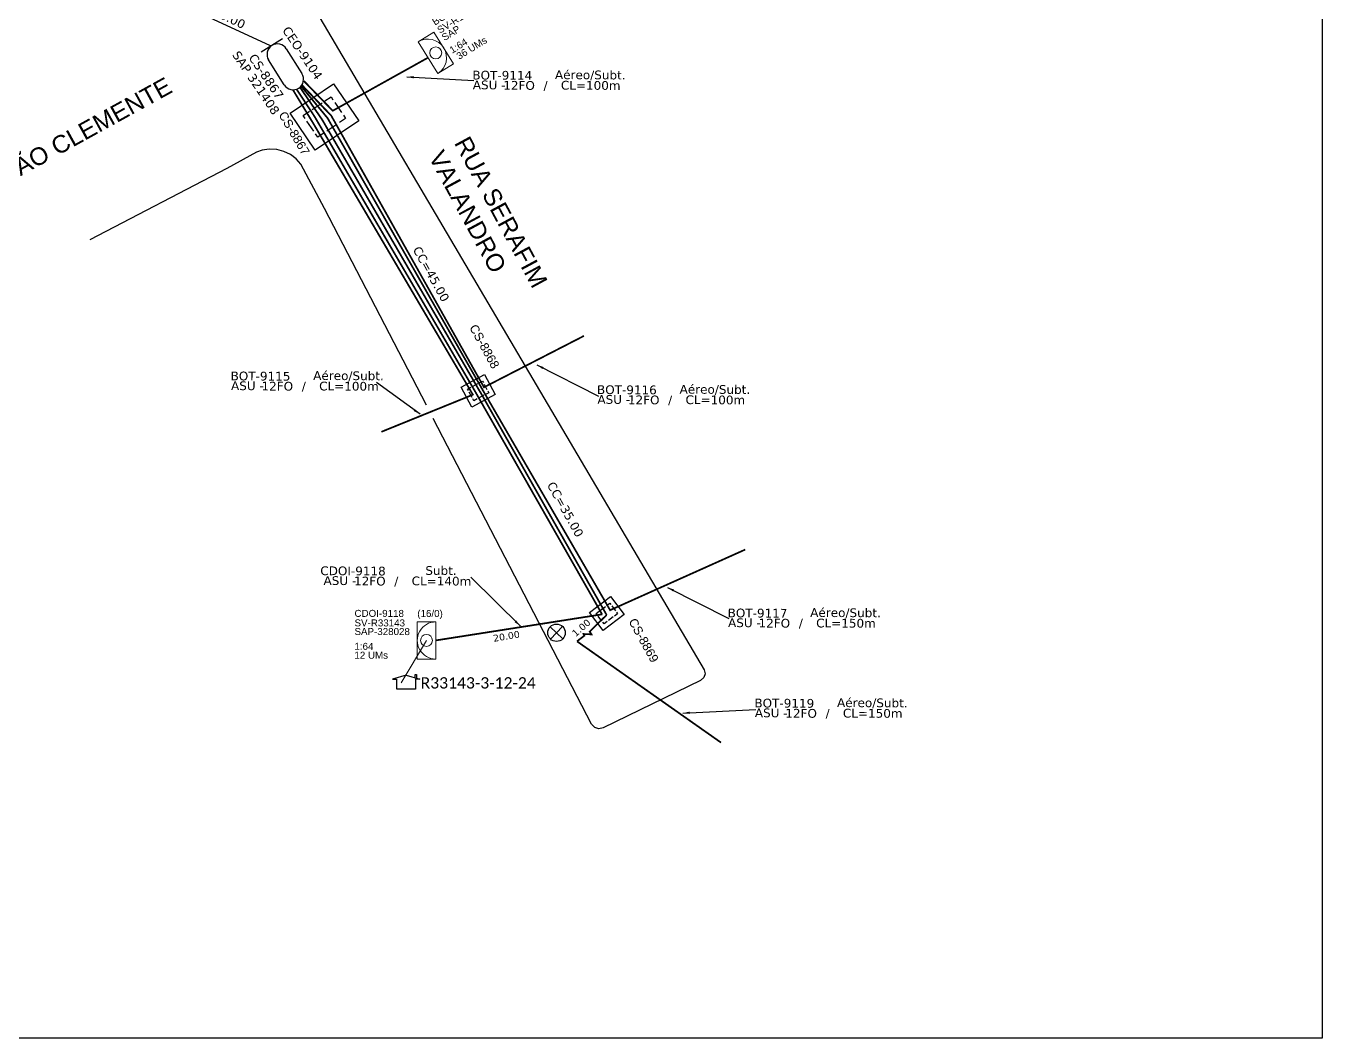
# Model space of a CAD drawing. Extents: x -4 to 837, y 1 to 595.
# Drawn here: x 465.9 to 837.2, y 1.3 to 291 of the extents above; entities that cross this region are included whole.
import ezdxf
from ezdxf.enums import TextEntityAlignment as Align

# ---------------------------------------------------------------- set-up
doc = ezdxf.new("R2010")
doc.units = 0
for name, color, linetype in [('10.0-Cartográfico', 252, 'Continuous'), ('20.4-CEOS', 1, 'Continuous'), ('20.5-CEO', 1, 'Continuous'), ('CAP a instalar', 1, 'Continuous'), ('CD a instalar', 1, 'Continuous'), ('celulas gpon', 7, 'Continuous'), ('label_cabos', 7, 'Continuous'), ('Legenda', 1, 'Continuous'), ('locais', 7, 'Continuous'), ('locais legendas', 7, 'Continuous'), ('QUADRA', 7, 'Continuous'), ('Segmento de Logradouro Texto', 238, 'Continuous'), ('surveys', 7, 'Continuous')]:
    doc.layers.add(name, color=color, linetype=linetype)
doc.layers.add("20.0-LEGENDA DOS CDO'S", color=1, linetype='Continuous', lineweight=0)
doc.layers.add('20.1-CDO_INTERIOR', color=1, linetype='Continuous', lineweight=0)
doc.layers.add('DROP DE CLIENTE', color=140, linetype='Continuous', plot=False)
doc.layers.add('EXTRA', color=50, linetype='Continuous', plot=False)
doc.styles.add('ARIAL', font='arial.ttf')
doc.styles.add('DIGICADE', font='arial.ttf')
doc.styles.add('siredit', font='verdana.ttf')
doc.styles.add('WMF-Calibri0', font='calibri.ttf')
doc.linetypes.add('FENCELINE1', pattern='A,0.25,-0.1,[133,ltypeshp.shx,S=0.1,R=0,X=-0.1,Y=0],-0.1,1', length=1.45)
doc.dimstyles.new('CC', dxfattribs={"dimtxt": 0.8, "dimasz": 2, "dimexe": 0.18, "dimexo": 0.0625, "dimgap": 0.09, "dimtad": 0, "dimdec": 0, "dimrnd": 1, "dimzin": 0, "dimdsep": 46, "dimtxsty": 'siredit', "dimblk": 'NONE', "dimcen": 0, "dimse1": 1, "dimse2": 1, "dimsd1": 1, "dimsd2": 1, "dimclrt": 7, "dimadec": 0, "dimazin": 0, "dimtfac": 1, "dimtdec": 0, "dimtofl": 0, "dimtmove": 0, "dimatfit": 3, "dimfxl": 0, "dimtolj": 1, "dimtzin": 0, "dimarcsym": 0})

# ---------------------------------------------------------------- blocks, each defined once
blk = doc.blocks.new('CDOI_CT_DRT')
at = {"layer": '20.1-CDO_INTERIOR', "color": 8, "lineweight": 18}
blk.add_lwpolyline([(2.13, -2.13), (2.13, 2.12), (0, 2.12), (0, -2.13)], close=True, dxfattribs=at)
blk.add_circle((1.06, 0), 0.68, dxfattribs=at)
blk.add_arc((0, 0), 2.13, 269.9724, 89.9724, dxfattribs=at)
at = {"layer": "20.0-LEGENDA DOS CDO'S", "color": 8, "style": 'ARIAL'}
for tag, p in [('CDO_N', (2.61, 2.69)), ('SURVEY', (2.61, 1.6)), ('SAP', (2.61, 0.61)), ('1:XX', (2.6, -1.08)), ('UMS', (2.6, -2.09))]:
    blk.add_attdef(tag, p, '', height=0.8, rotation=359.9724, dxfattribs=at)
blk.add_attdef('FIBRAS_UTILIZADAS', text='', height=0.8, rotation=359.9724, dxfattribs=at).set_placement((10.32, 2.69), align=Align.CENTER)
blk = doc.blocks.new('LEGENDA DOS CABOS')
at = {"layer": 'EXTRA', "color": 0, "style": 'siredit'}
for tag, p in [('ID', (4.6, 0.97)), ('XX', (9.03, 0.97))]:
    blk.add_attdef(tag, text='', height=0.48, rotation=359.69, dxfattribs=at).set_placement(p, align=Align.MIDDLE_CENTER)
at = {"layer": 'Legenda', "color": 0, "style": 'siredit'}
for tag, p in [('TIPO_CABO', (1.31, 0)), ('CABO', (4.69, -0.05)), ('/', (6.81, -0.05)), ('METROS', (10.03, -0.05))]:
    blk.add_attdef(tag, text='', height=0.8, rotation=359.69, dxfattribs=at).set_placement(p, align=Align.MIDDLE_CENTER)
blk = doc.blocks.new('MANHOLE_MS')
at = {"color": 0}
for p, q in [((-0.00000604, 0.00000542), (0.00000646, 0.00000542)), ((-0.00000604, -0.00000529), (-0.00000604, 0.00000542)), ((0.00000646, 0.00000542), (0.00000646, -0.00000529)), ((0.00000646, -0.00000529), (-0.00000604, -0.00000529))]:
    blk.add_line(p, q, dxfattribs=at)
for points in [[(-0.00000381, 0.00000234, 0), (-0.00000381, 0.00000319, 0), (-0.00000198, 0.00000319, 0)], [(-0.00000121, 0.00000319, 0), (0.00000167, 0.00000319, 0)], [(0.00000244, 0.00000319, 0), (0.00000422, 0.00000319, 0), (0.00000422, 0.00000234, 0)], [(-0.00000381, -0.00000131, 0), (-0.00000381, 0.00000156, 0)], [(0.00000422, 0.00000156, 0), (0.00000422, -0.00000131, 0)], [(-0.00000198, -0.00000306, 0), (-0.00000381, -0.00000306, 0), (-0.00000381, -0.00000209, 0)], [(0.00000167, -0.00000306, 0), (-0.00000121, -0.00000306, 0)], [(0.00000422, -0.00000209, 0), (0.00000422, -0.00000306, 0), (0.00000244, -0.00000306, 0)]]:
    blk.add_polyline3d(points, dxfattribs=at)
blk = doc.blocks.new('_None')
blk = doc.blocks.new('LVLV')
for p, q in [((0, 0.0000254), (-0.0000251, 0.000018)), ((0, 0.0000254), (0.0000251, 0.000018)), ((0.0000169, 0.0000264), (0.0000195, 0.0000264)), ((0.0000169, 0.0000205), (0.0000169, 0.0000264)), ((0.0000195, 0.0000264), (0.0000195, 0.0000198)), ((-0.0000251, 0.000018), (-0.0000173, 0.000018)), ((-0.0000172, 0), (-0.0000172, 0.0000179)), ((0.0000172, 0), (-0.0000172, 0)), ((0.0000251, 0.000018), (0.0000172, 0.000018)), ((0.0000172, 0.000018), (0.0000172, 0))]:
    blk.add_line(p, q)

msp = doc.modelspace()

# ---------------------------------------------------------------- linework, layer by layer
at = {"color": 1}
for p, q in [((616.04, 119), (619.7, 115.58)), ((619.58, 119.12), (616.16, 115.46))]:
    msp.add_line(p, q, dxfattribs=at)
at = {"color": 7}
msp.add_lwpolyline([(-3.83, 595.26), (837.17, 595.26), (837.17, 1.26), (-3.83, 1.26)], close=True, dxfattribs=at)
at = {"color": 1}
msp.add_circle((617.87, 117.29), 2.5, dxfattribs=at)
at = {"layer": '10.0-Cartográfico'}
for p, q in [((546.94, 298.78), (660.15, 106.71)), ((531.9, 254.88), (523.39, 250.23)), ((533.53, 255.42), (531.9, 254.88)), ((535.6, 255.71), (533.53, 255.42)), ((537.73, 255.62), (535.6, 255.71)), ((539.78, 255.1), (537.73, 255.62)), ((541.68, 254.22), (539.78, 255.1)), ((543.3, 252.97), (541.68, 254.22)), ((523.39, 250.23), (484.18, 229.81)), ((551.43, 238.77), (544.64, 251.45)), ((580.61, 182.42), (551.43, 238.77)), ((627.91, 91.1), (582.55, 178.68)), ((660.11, 104.45), (659.14, 103.63)), ((660.46, 105.56), (660.11, 104.45)), ((660.15, 106.71), (660.46, 105.56)), ((659.14, 103.63), (631.24, 90.08)), ((628.82, 90.17), (627.91, 91.1)), ((630.03, 89.82), (628.82, 90.17)), ((631.24, 90.08), (630.03, 89.82))]:
    msp.add_line(p, q, dxfattribs=at)
at = {"layer": '20.1-CDO_INTERIOR', "color": 1, "lineweight": 18}
msp.add_lwpolyline([(577.97, 109.77), (577.97, 120.41), (583.3, 120.41), (583.29, 109.77)], close=True, dxfattribs=at)
msp.add_circle((580.63, 115.09), 1.7, dxfattribs=at)
msp.add_arc((583.29, 115.09), 5.32, 89.969, 269.969, dxfattribs=at)
at = {"layer": '20.5-CEO', "color": 5}
for p, q in [((540.47, 284.48), (544.96, 277.37)), ((539.89, 274.17), (535.41, 281.28))]:
    msp.add_line(p, q, dxfattribs=at)
msp.add_lwpolyline([(539.4, 287.34), (533.29, 283.49)], dxfattribs=at)
for centre, start, end in [((537.94, 282.88), 32.2277, 212.2277), ((542.42, 275.77), 212.2277, 32.2277)]:
    msp.add_arc(centre, 3, start, end, dxfattribs=at)
at = {"layer": 'CAP a instalar', "color": 8, "linetype": 'FENCELINE1', "ltscale": 5, "const_width": 0.501}
for points in [[(545.5, 275.27), (553.77, 266.74), (581.03, 281.92)], [(542.4, 272.67), (548.29, 262.97), (594.03, 185.26)], [(550.77, 264.14), (544.37, 273.47)], [(596.81, 186.65), (552.28, 264.65), (544.69, 273.81)], [(544.93, 274.11), (553.33, 265.35), (597.2, 187.39)], [(550.77, 264.14), (596.07, 186.1)], [(597.03, 187.54), (625.74, 202.29)], [(593.85, 185.42), (567.71, 174.82)], [(596.03, 186.22), (632.24, 122.38)], [(633.36, 123.54), (596.81, 186.65)], [(633.33, 123.81), (671.93, 141.11)], [(629.07, 119.33), (632.24, 122.38)], [(623.74, 114.84), (665.01, 85.84)]]:
    msp.add_lwpolyline(points, dxfattribs=at)
at = {"layer": 'CAP a instalar', "color": 1, "linetype": 'FENCELINE1', "ltscale": 5, "const_width": 0.501}
for points in [[(630.96, 122.52), (594.49, 186.49), (548.61, 265.02), (543.42, 272.9)], [(631, 122.58), (583.34, 115.11)]]:
    msp.add_lwpolyline(points, dxfattribs=at)
at = {"layer": 'CAP a instalar', "color": 5, "ltscale": 5, "const_width": 0.501}
msp.add_lwpolyline([(629.07, 119.33), (627.39, 117.6), (627.89, 116.83), (625.62, 116.94), (625.84, 116.45), (623.74, 114.84)], dxfattribs=at)
at = {"layer": 'CD a instalar', "color": 7, "ltscale": 5}
msp.add_line((535.95, 285.34), (501.83, 301.14), dxfattribs=at)
at = {"layer": 'DROP DE CLIENTE', "lineweight": 0}
msp.add_lwpolyline([(573.38, 102.92), (580.63, 115.09)], dxfattribs=at)
at = {"layer": 'QUADRA'}
msp.add_line((544.64, 251.45), (543.3, 252.97), dxfattribs=at)

# ---------------------------------------------------------------- block references
at = {"layer": '20.1-CDO_INTERIOR', "xscale": 2.504024694142545, "yscale": 2.504024694142545, "zscale": 2.504024694142545, "rotation": 31.79150768092358}
msp.add_blockref('CDOI_CT_DRT', (581.03, 281.92), dxfattribs=at).add_auto_attribs({'CDO_N': 'BOT-9114', 'FIBRAS_UTILIZADAS': '     (PARCIAL/0)', 'SURVEY': 'SV-R11473', 'SAP': 'SAP', '1:XX': '1:64', 'UMS': ' 36 UMs'})
at = {"layer": 'label_cabos', "lineweight": 0}
ref = msp.add_blockref('LEGENDA DOS CABOS', (591.72, 272.82), dxfattribs=dict(at, xscale=2.504024694142545, yscale=2.504024694142545, zscale=2.504024694142545))
ref.add_attrib('ID', 'BOT-9114', dxfattribs={"color": 0, "height": 2.504, "rotation": 359.69, "style": 'siredit'}).set_placement((602.34, 276.9), align=Align.MIDDLE_CENTER)
ref.add_attrib('CABO', '12FO', dxfattribs={"color": 0, "height": 2.504, "rotation": 359.69, "style": 'siredit'}).set_placement((607.15, 274.01), align=Align.MIDDLE_CENTER)
ref.add_attrib('METROS', 'CL=100m', dxfattribs={"color": 0, "height": 2.504, "rotation": 359.69, "style": 'siredit'}).set_placement((627.67, 274.01), align=Align.MIDDLE_CENTER)
ref.add_attrib('XX', 'Aéreo/Subt.', dxfattribs={"color": 0, "height": 2.504, "rotation": 359.69, "style": 'siredit'}).set_placement((627.54, 277.01), align=Align.MIDDLE_CENTER)
ref.add_attrib('/', '/', dxfattribs={"color": 0, "height": 2.5, "rotation": 359.69, "style": 'siredit'}).set_placement((614.74, 274.01), align=Align.MIDDLE_CENTER)
ref.add_attrib('TIPO_CABO', 'ASU -', dxfattribs={"color": 0, "height": 2.504, "rotation": 359.69, "style": 'siredit'}).set_placement((598.58, 274.13), align=Align.MIDDLE_CENTER)
ref = msp.add_blockref('LEGENDA DOS CABOS', (522.47, 186.7), dxfattribs=dict(at, xscale=2.504024694142545, yscale=2.504024694142545, zscale=2.504024694142545))
ref.add_attrib('ID', 'BOT-9115', dxfattribs={"color": 0, "height": 2.504, "rotation": 359.69, "style": 'siredit'}).set_placement((533.08, 190.78), align=Align.MIDDLE_CENTER)
ref.add_attrib('CABO', '12FO', dxfattribs={"color": 0, "height": 2.504, "rotation": 359.69, "style": 'siredit'}).set_placement((537.9, 187.89), align=Align.MIDDLE_CENTER)
ref.add_attrib('METROS', 'CL=100m', dxfattribs={"color": 0, "height": 2.504, "rotation": 359.69, "style": 'siredit'}).set_placement((558.42, 187.89), align=Align.MIDDLE_CENTER)
ref.add_attrib('XX', 'Aéreo/Subt.', dxfattribs={"color": 0, "height": 2.504, "rotation": 359.69, "style": 'siredit'}).set_placement((558.29, 190.89), align=Align.MIDDLE_CENTER)
ref.add_attrib('/', '/', dxfattribs={"color": 0, "height": 2.5, "rotation": 359.69, "style": 'siredit'}).set_placement((545.48, 187.89), align=Align.MIDDLE_CENTER)
ref.add_attrib('TIPO_CABO', 'ASU -', dxfattribs={"color": 0, "height": 2.504, "rotation": 359.69, "style": 'siredit'}).set_placement((529.33, 188.01), align=Align.MIDDLE_CENTER)
ref = msp.add_blockref('LEGENDA DOS CABOS', (627.42, 182.78), dxfattribs=dict(at, xscale=2.504024694142545, yscale=2.504024694142545, zscale=2.504024694142545))
ref.add_attrib('ID', 'BOT-9116', dxfattribs={"color": 0, "height": 2.504, "rotation": 359.69, "style": 'siredit'}).set_placement((638.03, 186.86), align=Align.MIDDLE_CENTER)
ref.add_attrib('CABO', '12FO', dxfattribs={"color": 0, "height": 2.504, "rotation": 359.69, "style": 'siredit'}).set_placement((642.85, 183.97), align=Align.MIDDLE_CENTER)
ref.add_attrib('METROS', 'CL=100m', dxfattribs={"color": 0, "height": 2.504, "rotation": 359.69, "style": 'siredit'}).set_placement((663.37, 183.97), align=Align.MIDDLE_CENTER)
ref.add_attrib('XX', 'Aéreo/Subt.', dxfattribs={"color": 0, "height": 2.504, "rotation": 359.69, "style": 'siredit'}).set_placement((663.24, 186.97), align=Align.MIDDLE_CENTER)
ref.add_attrib('/', '/', dxfattribs={"color": 0, "height": 2.5, "rotation": 359.69, "style": 'siredit'}).set_placement((650.43, 183.97), align=Align.MIDDLE_CENTER)
ref.add_attrib('TIPO_CABO', 'ASU -', dxfattribs={"color": 0, "height": 2.504, "rotation": 359.69, "style": 'siredit'}).set_placement((634.28, 184.09), align=Align.MIDDLE_CENTER)
ref = msp.add_blockref('LEGENDA DOS CABOS', (548.96, 130.92), dxfattribs=dict(at, xscale=2.504024694142545, yscale=2.504024694142545, zscale=2.504024694142545))
ref.add_attrib('ID', 'CDOI-9118', dxfattribs={"color": 0, "height": 2.504, "rotation": 359.69, "style": 'siredit'}).set_placement((559.58, 135), align=Align.MIDDLE_CENTER)
ref.add_attrib('CABO', '12FO', dxfattribs={"color": 0, "height": 2.504, "rotation": 359.69, "style": 'siredit'}).set_placement((564.4, 132.1), align=Align.MIDDLE_CENTER)
ref.add_attrib('METROS', 'CL=140m', dxfattribs={"color": 0, "height": 2.504, "rotation": 359.69, "style": 'siredit'}).set_placement((584.92, 132.1), align=Align.MIDDLE_CENTER)
ref.add_attrib('XX', 'Subt.', dxfattribs={"color": 0, "height": 2.504, "rotation": 359.69, "style": 'siredit'}).set_placement((584.79, 135.11), align=Align.MIDDLE_CENTER)
ref.add_attrib('/', '/', dxfattribs={"color": 0, "height": 2.5, "rotation": 359.69, "style": 'siredit'}).set_placement((571.98, 132.1), align=Align.MIDDLE_CENTER)
ref.add_attrib('TIPO_CABO', 'ASU -', dxfattribs={"color": 0, "height": 2.504, "rotation": 359.69, "style": 'siredit'}).set_placement((555.82, 132.22), align=Align.MIDDLE_CENTER)
ref = msp.add_blockref('LEGENDA DOS CABOS', (664.84, 118.85), dxfattribs=dict(at, xscale=2.504024694142545, yscale=2.504024694142545, zscale=2.504024694142545))
ref.add_attrib('ID', 'BOT-9117', dxfattribs={"color": 0, "height": 2.504, "rotation": 359.69, "style": 'siredit'}).set_placement((675.46, 122.93), align=Align.MIDDLE_CENTER)
ref.add_attrib('CABO', '12FO', dxfattribs={"color": 0, "height": 2.504, "rotation": 359.69, "style": 'siredit'}).set_placement((680.27, 120.04), align=Align.MIDDLE_CENTER)
ref.add_attrib('METROS', 'CL=150m', dxfattribs={"color": 0, "height": 2.504, "rotation": 359.69, "style": 'siredit'}).set_placement((700.79, 120.04), align=Align.MIDDLE_CENTER)
ref.add_attrib('XX', 'Aéreo/Subt.', dxfattribs={"color": 0, "height": 2.504, "rotation": 359.69, "style": 'siredit'}).set_placement((700.66, 123.04), align=Align.MIDDLE_CENTER)
ref.add_attrib('/', '/', dxfattribs={"color": 0, "height": 2.5, "rotation": 359.69, "style": 'siredit'}).set_placement((687.86, 120.04), align=Align.MIDDLE_CENTER)
ref.add_attrib('TIPO_CABO', 'ASU -', dxfattribs={"color": 0, "height": 2.504, "rotation": 359.69, "style": 'siredit'}).set_placement((671.7, 120.16), align=Align.MIDDLE_CENTER)
ref = msp.add_blockref('LEGENDA DOS CABOS', (672.51, 93.05), dxfattribs=dict(at, xscale=2.504024694142545, yscale=2.504024694142545, zscale=2.504024694142545))
ref.add_attrib('ID', 'BOT-9119', dxfattribs={"color": 0, "height": 2.504, "rotation": 359.69, "style": 'siredit'}).set_placement((683.13, 97.13), align=Align.MIDDLE_CENTER)
ref.add_attrib('CABO', '12FO', dxfattribs={"color": 0, "height": 2.504, "rotation": 359.69, "style": 'siredit'}).set_placement((687.94, 94.24), align=Align.MIDDLE_CENTER)
ref.add_attrib('METROS', 'CL=150m', dxfattribs={"color": 0, "height": 2.504, "rotation": 359.69, "style": 'siredit'}).set_placement((708.46, 94.24), align=Align.MIDDLE_CENTER)
ref.add_attrib('XX', 'Aéreo/Subt.', dxfattribs={"color": 0, "height": 2.504, "rotation": 359.69, "style": 'siredit'}).set_placement((708.34, 97.24), align=Align.MIDDLE_CENTER)
ref.add_attrib('/', '/', dxfattribs={"color": 0, "height": 2.5, "rotation": 359.69, "style": 'siredit'}).set_placement((695.53, 94.24), align=Align.MIDDLE_CENTER)
ref.add_attrib('TIPO_CABO', 'ASU -', dxfattribs={"color": 0, "height": 2.504, "rotation": 359.69, "style": 'siredit'}).set_placement((679.37, 94.36), align=Align.MIDDLE_CENTER)
at = {"layer": 'locais', "color": 30}
for p, xscale, yscale, zscale, rotation in [((551.22, 264.75), 1200544.114356672, 1200544.114356671, 1200544.114356671, 34.03686318948664), ((551.22, 264.75), 1200544.114356672, 1200544.114356671, 1200544.114356671, 34.03686318948664), ((595.33, 186.45), 605760.3178746939, 605760.3178746938, 605760.3178746938, 28.13795521275347), ((595.33, 186.45), 605760.3178746939, 605760.3178746938, 605760.3178746938, 28.13795521275347), ((632.22, 122.68), 605760.3178746938, 605760.3178746938, 605760.3178746938, 36.98958148139243), ((632.22, 122.68), 605760.3178746938, 605760.3178746938, 605760.3178746938, 36.98958148139243)]:
    msp.add_blockref('MANHOLE_MS', p, dxfattribs=dict(at, xscale=xscale, yscale=yscale, zscale=zscale, rotation=rotation))
at = {"layer": 'surveys', "color": 0, "xscale": 155722.3890531399, "yscale": 155722.3890531399, "zscale": 155722.3890531399}
msp.add_blockref('LVLV', (574.77, 101.19), dxfattribs=at)

# ---------------------------------------------------------------- texts
at = {"color": 7, "style": 'WMF-Calibri0'}
msp.add_text('R33143-3-12-24', height=3.24, dxfattribs=at).set_placement((578.95, 101.32))
at = {"layer": "20.0-LEGENDA DOS CDO'S", "color": 1, "lineweight": 0, "style": 'ARIAL'}
for s, p in [('CDOI-9118', (560.01, 121.85)), ('SV-R33143', (560.01, 119.12)), ('SAP-328028', (560, 116.65)), ('1:64', (559.98, 112.41)), ('12 UMs', (559.97, 109.87))]:
    msp.add_text(s, height=2.003, rotation=359.9138, dxfattribs=at).set_placement(p)
msp.add_text('      (16/0)', height=2.0032, rotation=359.9138, dxfattribs=at).set_placement((579.32, 121.82), align=Align.CENTER)
at = {"layer": '20.4-CEOS', "color": 7, "lineweight": 0, "style": 'siredit'}
msp.add_text('CEO-9104', height=2.528, rotation=304, dxfattribs=at).set_placement((546.16, 283.99), align=Align.TOP_CENTER)
at = {"layer": '20.5-CEO', "color": 7, "lineweight": 0, "style": 'siredit'}
for s, p in [('SAP 321408', (532.85, 275.45)), ('CS-8867', (535.78, 277.25))]:
    msp.add_text(s, height=2.538, rotation=304, dxfattribs=at).set_placement(p, align=Align.TOP_CENTER)
at = {"layer": 'celulas gpon', "color": 3, "style": 'siredit'}
for s, height, rotation, p in [('CC=70.00', 2.504, 334.7269, (512.17, 297.58)), ('CC=45.00', 2.504, 299.1809, (576.61, 227.03)), ('CC=35.00', 2.504, 299.1809, (615.05, 159.64)), ('1.00', 1.961, 41.3848, (623.35, 115.99)), ('20.00', 1.961, 9.5779, (599.89, 114.69))]:
    msp.add_text(s, height=height, rotation=rotation, dxfattribs=at).set_placement(p)
at = {"layer": 'locais legendas', "color": 30, "style": 'ARIAL'}
for s, rotation, p in [('CS-8867', 300.4655, (538.15, 265.61)), ('CS-8868', 298.8557, (592.81, 204.7)), ('CS-8869', 298.8557, (638.42, 120.57))]:
    msp.add_text(s, height=2.504, rotation=rotation, dxfattribs=at).set_placement(p)
at = {"layer": 'Segmento de Logradouro Texto', "color": 7, "linetype": 'Continuous', "insert": (443.19, 242.03), "char_height": 5.008, "width": 84.7207, "attachment_point": 1, "rotation": 28.9001, "style": 'DIGICADE'}
msp.add_mtext('RUA SÃO CLEMENTE', dxfattribs=at)
at = {"layer": 'Segmento de Logradouro Texto', "color": 170, "linetype": 'Continuous', "insert": (592.85, 259.95), "char_height": 5.008, "width": 49.3802, "attachment_point": 1, "rotation": 298.3192, "style": 'DIGICADE'}
msp.add_mtext('\\o\\l\\C7;\\fArial|b0|i0|c0|p34;\\T1.0000000000;\\W1.0000000000;RUA SERAFIM VALANDRO', dxfattribs=at)

# ---------------------------------------------------------------- leaders
at = {"layer": 'label_cabos'}
for points in [[(574.99, 276.44), (594.22, 275.39)], [(612.27, 193.97), (629.9, 185.04)], [(578.77, 179.87), (566.27, 188.92)], [(607.55, 119.15), (593.37, 133.19)], [(649.64, 130.29), (667.27, 121.37)], [(654.03, 94.29), (674.97, 95.32)]]:
    msp.add_leader(points, dimstyle='CC', override={"dimgap": 0.09, "dimtad": 0}, dxfattribs=at)

doc.saveas('drawing.dxf')
